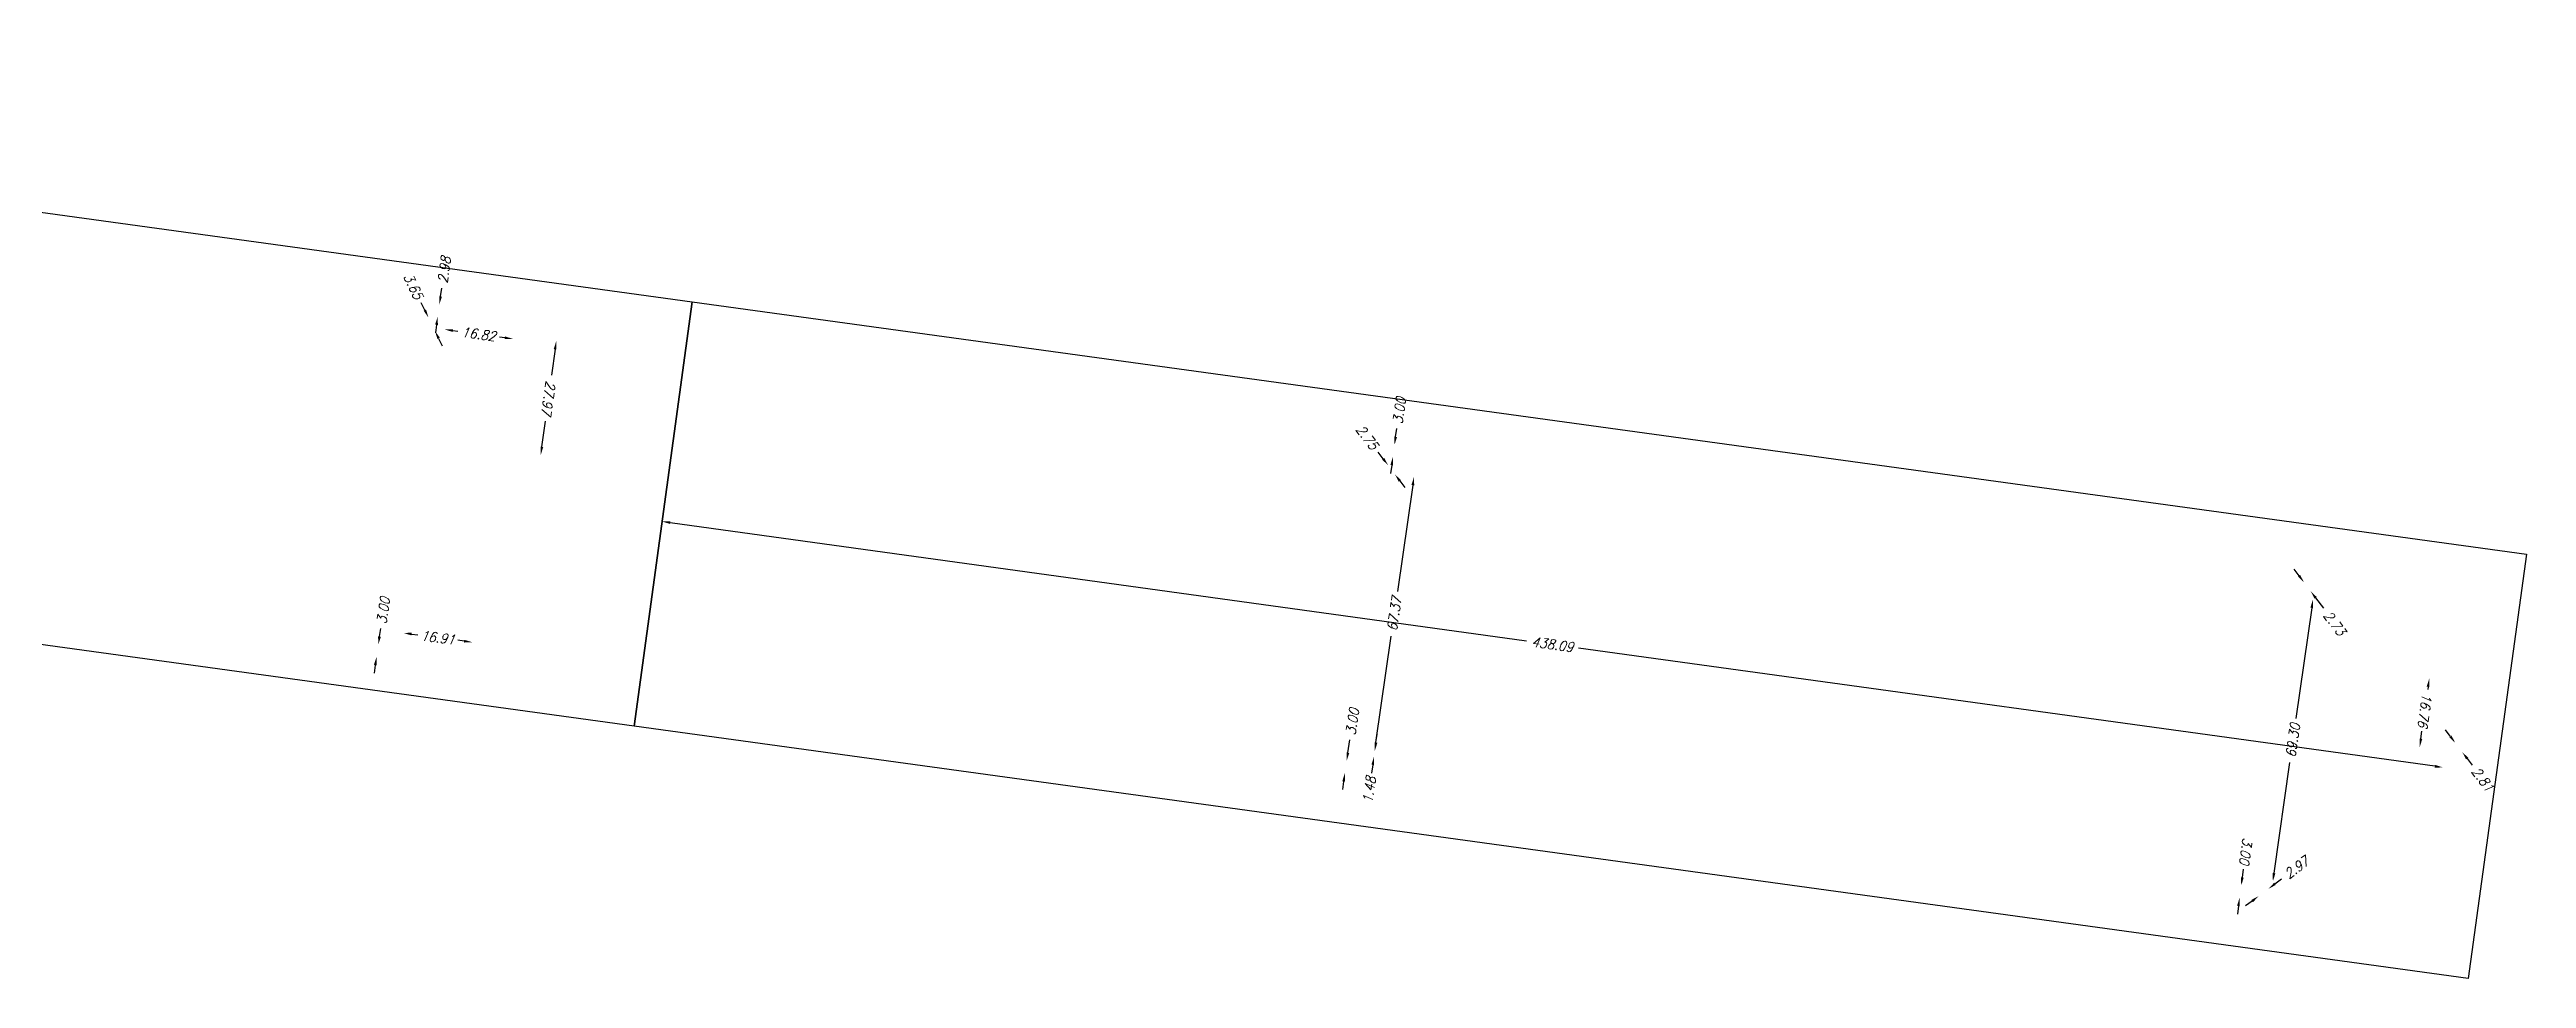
# Model space of a CAD drawing. Header units: feet. Extents: x 2209 to 2699904, y 6315 to 264949.
# Drawn here: x 2699301 to 2699904, y 264375 to 264602 of the extents above; entities that cross this region are included whole.
import ezdxf

# ---------------------------------------------------------------- set-up
doc = ezdxf.new("R2010")
doc.units = ezdxf.units.FT
doc.header["$MEASUREMENT"] = 0
doc.layers.add('WM-DESIGN-LF-CALCS', color=6, linetype='Continuous', plot=False)
doc.styles.add('Standard_0.9_Slanted', font='romans.shx', dxfattribs={"width": 0.9, "oblique": 15})
doc.dimstyles.new('DIM_0.12', dxfattribs={"dimtxt": 0.12, "dimasz": 0.1, "dimexe": 0.02, "dimexo": 0.02, "dimgap": 0.05, "dimtad": 0, "dimdec": 0, "dimlfac": 12, "dimzin": 1, "dimdsep": 46, "dimlunit": 4, "dimtxsty": 'Standard_0.9_Slanted', "dimcen": 0.03, "dimse1": 1, "dimse2": 1, "dimaunit": 1, "dimadec": 3, "dimazin": 0, "dimtfac": 1, "dimtdec": 0, "dimtofl": 0, "dimtmove": 0, "dimatfit": 0, "dimfxl": 1, "dimtolj": 1, "dimtzin": 0, "dimlwd": -1, "dimarcsym": 0})

# ---------------------------------------------------------------- blocks, each defined once
blk = doc.blocks.new('*D195')
at = {"layer": 'Defpoints', "color": 0, "transparency": 16777216}
for p in [(2699450.4, 264490.73, 125.19), (2699883.81, 264426.7), (2699884.38, 264430.84, 115.72)]:
    blk.add_point(p, dxfattribs=at)
at = {"layer": 'WM-DESIGN-LF-CALCS', "color": 0, "transparency": 16777216}
for p, q in [((2699451.81, 264486.31), (2699660.46, 264457.52)), ((2699881.83, 264426.97), (2699673.17, 264455.77))]:
    blk.add_line(p, q, dxfattribs=at)
for points in [[(2699451.86, 264486.64), (2699451.77, 264485.98), (2699449.83, 264486.59)], [(2699881.87, 264427.3), (2699881.78, 264426.64), (2699883.81, 264426.7)]]:
    blk.add_solid(points, dxfattribs=at)
at = {"layer": 'WM-DESIGN-LF-CALCS', "color": 0, "transparency": 16777216, "insert": (2699666.82, 264456.64), "char_height": 2.4, "attachment_point": 5, "rotation": 352.14296, "style": 'Standard_0.9_Slanted'}
blk.add_mtext('\\A1;438.09', dxfattribs=at)
blk = doc.blocks.new('*D197')
at = {"layer": 'Defpoints', "color": 0, "transparency": 16777216}
for p in [(2699886.79, 264432.67), (2699884.38, 264430.84), (2699886.07, 264428.61, -115.72)]:
    blk.add_point(p, dxfattribs=at)
at = {"layer": 'WM-DESIGN-LF-CALCS', "color": 0, "transparency": 16777216}
for p, q in [((2699885.58, 264434.27), (2699884.37, 264435.86)), ((2699889.69, 264428.84), (2699890.9, 264427.24))]:
    blk.add_line(p, q, dxfattribs=at)
for points in [[(2699885.85, 264434.47), (2699885.32, 264434.06), (2699886.79, 264432.67)], [(2699889.96, 264429.04), (2699889.43, 264428.64), (2699888.49, 264430.43)]]:
    blk.add_solid(points, dxfattribs=at)
at = {"layer": 'WM-DESIGN-LF-CALCS', "color": 0, "transparency": 16777216, "insert": (2699893.5, 264423.81), "char_height": 2.4, "attachment_point": 5, "rotation": 307.14844, "style": 'Standard_0.9_Slanted'}
blk.add_mtext('\\A1;2.81', dxfattribs=at)
blk = doc.blocks.new('*D198')
at = {"layer": 'Defpoints', "color": 0, "transparency": 16777216}
for p in [(2699834.63, 264397.92), (2699837.22, 264397.56), (2699836.82, 264394.59)]:
    blk.add_point(p, dxfattribs=at)
at = {"layer": 'WM-DESIGN-LF-CALCS', "color": 0, "transparency": 16777216}
for p, q in [((2699834.9, 264399.9), (2699835.17, 264401.88)), ((2699833.95, 264392.96), (2699833.68, 264390.98))]:
    blk.add_line(p, q, dxfattribs=at)
for points in [[(2699835.23, 264399.85), (2699834.57, 264399.94), (2699834.63, 264397.92)], [(2699834.28, 264392.92), (2699833.62, 264393.01), (2699834.22, 264394.95)]]:
    blk.add_solid(points, dxfattribs=at)
at = {"layer": 'WM-DESIGN-LF-CALCS', "color": 0, "transparency": 16777216, "insert": (2699835.77, 264406.28), "char_height": 2.4, "attachment_point": 5, "rotation": 262.2202, "style": 'Standard_0.9_Slanted'}
blk.add_mtext('\\A1;3.00', dxfattribs=at)
blk = doc.blocks.new('*D199')
at = {"layer": 'Defpoints', "color": 0, "transparency": 16777216}
for p in [(2699837.22, 264397.56), (2699839.59, 264399.34), (2699841.25, 264397.13, 0)]:
    blk.add_point(p, dxfattribs=at)
at = {"layer": 'WM-DESIGN-LF-CALCS', "color": 0, "transparency": 16777216}
for p, q in [((2699842.85, 264398.33, 0), (2699844.45, 264399.53, 0)), ((2699837.28, 264394.15, 0), (2699835.68, 264392.95, 0))]:
    blk.add_line(p, q, dxfattribs=at)
for points in [[(2699842.65, 264398.6, 0), (2699843.05, 264398.07, 0), (2699841.25, 264397.13, 0)], [(2699837.08, 264394.42, 0), (2699837.48, 264393.88, 0), (2699838.88, 264395.35, 0)]]:
    blk.add_solid(points, dxfattribs=at)
at = {"layer": 'WM-DESIGN-LF-CALCS', "color": 0, "transparency": 16777216, "insert": (2699848.14, 264402.3, 0), "char_height": 2.4, "attachment_point": 5, "rotation": 36.89192, "style": 'Standard_0.9_Slanted'}
blk.add_mtext('\\A1;2.97', dxfattribs=at)
blk = doc.blocks.new('*D200')
at = {"layer": 'Defpoints', "color": 0, "transparency": 16777216}
for p in [(2699849.35, 264467.95), (2699852.1, 264467.56), (2699839.59, 264399.34, 0)]:
    blk.add_point(p, dxfattribs=at)
at = {"layer": 'WM-DESIGN-LF-CALCS', "color": 0, "transparency": 16777216}
for p, q in [((2699851.82, 264465.58), (2699847.97, 264438.58)), ((2699842.62, 264400.93), (2699846.46, 264427.93))]:
    blk.add_line(p, q, dxfattribs=at)
for points in [[(2699851.49, 264465.63), (2699852.15, 264465.53), (2699852.1, 264467.56)], [(2699842.29, 264400.98), (2699842.95, 264400.89), (2699842.34, 264398.95)]]:
    blk.add_solid(points, dxfattribs=at)
at = {"layer": 'WM-DESIGN-LF-CALCS', "color": 0, "transparency": 16777216, "insert": (2699847.22, 264433.26), "char_height": 2.4, "attachment_point": 5, "rotation": 81.90242, "style": 'Standard_0.9_Slanted'}
blk.add_mtext('\\A1;69.30', dxfattribs=at)
blk = doc.blocks.new('*D201')
at = {"layer": 'Defpoints', "color": 0, "transparency": 16777216}
for p in [(2699847.72, 264470.13, -115.72), (2699849.92, 264471.78), (2699849.35, 264467.95)]:
    blk.add_point(p, dxfattribs=at)
at = {"layer": 'WM-DESIGN-LF-CALCS', "color": 0, "transparency": 16777216}
for p, q in [((2699848.72, 264473.38), (2699847.52, 264474.98)), ((2699852.76, 264468), (2699854.66, 264465.46))]:
    blk.add_line(p, q, dxfattribs=at)
for points in [[(2699848.98, 264473.58), (2699848.45, 264473.18), (2699849.92, 264471.78)], [(2699853.02, 264468.2), (2699852.49, 264467.8), (2699851.55, 264469.6)]]:
    blk.add_solid(points, dxfattribs=at)
at = {"layer": 'WM-DESIGN-LF-CALCS', "color": 0, "transparency": 16777216, "insert": (2699857.4, 264461.81), "char_height": 2.4, "attachment_point": 5, "rotation": 306.89192, "style": 'Standard_0.9_Slanted'}
blk.add_mtext('\\A1;2.73', dxfattribs=at)
blk = doc.blocks.new('*D203')
at = {"layer": 'Defpoints', "color": 0, "transparency": 16777216}
for p in [(2699883.19, 264447.93), (2699878.15, 264431.7), (2699880.91, 264431.32)]:
    blk.add_point(p, dxfattribs=at)
at = {"layer": 'WM-DESIGN-LF-CALCS', "color": 0, "transparency": 16777216}
for p, q in [((2699880.15, 264446.32), (2699880.07, 264445.68)), ((2699878.42, 264433.68), (2699878.67, 264435.51))]:
    blk.add_line(p, q, dxfattribs=at)
for points in [[(2699880.48, 264446.28), (2699879.82, 264446.37), (2699880.43, 264448.31)], [(2699878.75, 264433.64), (2699878.09, 264433.73), (2699878.15, 264431.7)]]:
    blk.add_solid(points, dxfattribs=at)
at = {"layer": 'WM-DESIGN-LF-CALCS', "color": 0, "transparency": 16777216, "insert": (2699879.37, 264440.59), "char_height": 2.4, "attachment_point": 5, "rotation": 262.20352, "style": 'Standard_0.9_Slanted'}
blk.add_mtext('\\A1;16.76', dxfattribs=at)
blk = doc.blocks.new('*D204')
at = {"layer": 'Defpoints', "color": 0, "transparency": 16777216}
for p in [(2699620.73, 264429.65, -115.72), (2699620.94, 264431.11, -115.72), (2699623.29, 264429.29)]:
    blk.add_point(p, dxfattribs=at)
at = {"layer": 'WM-DESIGN-LF-CALCS', "color": 0, "transparency": 16777216}
for p, q in [((2699623.79, 264432.73), (2699624.07, 264434.71)), ((2699623.01, 264427.31), (2699622.73, 264425.33))]:
    blk.add_line(p, q, dxfattribs=at)
for points in [[(2699623.46, 264432.77), (2699624.12, 264432.68), (2699623.5, 264430.75)], [(2699622.68, 264427.35), (2699623.34, 264427.26), (2699623.29, 264429.29)]]:
    blk.add_solid(points, dxfattribs=at)
at = {"layer": 'WM-DESIGN-LF-CALCS', "color": 0, "transparency": 16777216, "insert": (2699622.14, 264421.26), "char_height": 2.4, "attachment_point": 5, "rotation": 81.82299, "style": 'Standard_0.9_Slanted'}
blk.add_mtext('\\A1;1.48', dxfattribs=at)
blk = doc.blocks.new('*D206')
at = {"layer": 'Defpoints', "color": 0, "transparency": 16777216}
for p in [(2699618.5, 264427.98, -115.72), (2699616.2, 264425.28), (2699618.06, 264425.01)]:
    blk.add_point(p, dxfattribs=at)
at = {"layer": 'WM-DESIGN-LF-CALCS', "color": 0, "transparency": 16777216}
for p, q in [((2699616.93, 264430.23), (2699617.4, 264433.43)), ((2699615.91, 264423.3), (2699615.62, 264421.33))]:
    blk.add_line(p, q, dxfattribs=at)
for points in [[(2699616.6, 264430.28), (2699617.26, 264430.18), (2699616.64, 264428.25)], [(2699615.58, 264423.35), (2699616.24, 264423.26), (2699616.2, 264425.28)]]:
    blk.add_solid(points, dxfattribs=at)
at = {"layer": 'WM-DESIGN-LF-CALCS', "color": 0, "transparency": 16777216, "insert": (2699618.04, 264437.83), "char_height": 2.4, "attachment_point": 5, "rotation": 81.65919, "style": 'Standard_0.9_Slanted'}
blk.add_mtext('\\A1;3.00', dxfattribs=at)
blk = doc.blocks.new('*D207')
at = {"layer": 'Defpoints', "color": 0, "transparency": 16777216}
for p in [(2699630.52, 264497.8, -115.72), (2699633.05, 264497.44), (2699620.94, 264431.11, -115.72)]:
    blk.add_point(p, dxfattribs=at)
at = {"layer": 'WM-DESIGN-LF-CALCS', "color": 0, "transparency": 16777216}
for p, q in [((2699632.77, 264495.46), (2699629.04, 264469.53)), ((2699623.76, 264432.73), (2699627.48, 264458.66))]:
    blk.add_line(p, q, dxfattribs=at)
for points in [[(2699632.44, 264495.51), (2699633.1, 264495.41), (2699633.05, 264497.44)], [(2699623.43, 264432.78), (2699624.09, 264432.68), (2699623.47, 264430.75)]]:
    blk.add_solid(points, dxfattribs=at)
at = {"layer": 'WM-DESIGN-LF-CALCS', "color": 0, "transparency": 16777216, "insert": (2699628.26, 264464.09), "char_height": 2.4, "attachment_point": 5, "rotation": 81.82299, "style": 'Standard_0.9_Slanted'}
blk.add_mtext('\\A1;67.37', dxfattribs=at)
blk = doc.blocks.new('*D209')
at = {"layer": 'Defpoints', "color": 0, "transparency": 16777216}
for p in [(2699626.74, 264500.27), (2699629.17, 264502.09), (2699630.82, 264499.89)]:
    blk.add_point(p, dxfattribs=at)
at = {"layer": 'WM-DESIGN-LF-CALCS', "color": 0, "transparency": 16777216}
for p, q in [((2699625.54, 264501.87), (2699624.34, 264503.47)), ((2699629.6, 264496.47), (2699630.8, 264494.87))]:
    blk.add_line(p, q, dxfattribs=at)
for points in [[(2699625.81, 264502.07), (2699625.28, 264501.67), (2699626.74, 264500.27)], [(2699629.86, 264496.67), (2699629.33, 264496.27), (2699628.39, 264498.07)]]:
    blk.add_solid(points, dxfattribs=at)
at = {"layer": 'WM-DESIGN-LF-CALCS', "color": 0, "transparency": 16777216, "insert": (2699621.63, 264507.07), "char_height": 2.4, "attachment_point": 5, "rotation": 306.89192, "style": 'Standard_0.9_Slanted'}
blk.add_mtext('\\A1;2.75', dxfattribs=at)
blk = doc.blocks.new('*D210')
at = {"layer": 'Defpoints', "color": 0, "transparency": 16777216}
for p in [(2699628.31, 264505.24), (2699629.58, 264505.06), (2699629.17, 264502.09)]:
    blk.add_point(p, dxfattribs=at)
at = {"layer": 'WM-DESIGN-LF-CALCS', "color": 0, "transparency": 16777216}
for p, q in [((2699628.58, 264507.22), (2699628.85, 264509.2)), ((2699627.62, 264500.28), (2699627.35, 264498.3))]:
    blk.add_line(p, q, dxfattribs=at)
for points in [[(2699628.25, 264507.26), (2699628.91, 264507.17), (2699628.31, 264505.24)], [(2699627.29, 264500.33), (2699627.95, 264500.24), (2699627.9, 264502.27)]]:
    blk.add_solid(points, dxfattribs=at)
at = {"layer": 'WM-DESIGN-LF-CALCS', "color": 0, "transparency": 16777216, "insert": (2699629.46, 264513.6), "char_height": 2.4, "attachment_point": 5, "rotation": 82.1499, "style": 'Standard_0.9_Slanted'}
blk.add_mtext('\\A1;3.00', dxfattribs=at)
blk = doc.blocks.new('*D212')
at = {"layer": 'Defpoints', "color": 0, "transparency": 16777216}
for p in [(2699387.07, 264461.29), (2699403.57, 264457.18), (2699403.82, 264459.03)]:
    blk.add_point(p, dxfattribs=at)
at = {"layer": 'WM-DESIGN-LF-CALCS', "color": 0, "transparency": 16777216}
for p, q in [((2699388.8, 264459.17), (2699390.32, 264458.97)), ((2699401.59, 264457.44), (2699400.07, 264457.65))]:
    blk.add_line(p, q, dxfattribs=at)
for points in [[(2699388.84, 264459.5), (2699388.75, 264458.84), (2699386.82, 264459.44)], [(2699401.63, 264457.77), (2699401.54, 264457.11), (2699403.57, 264457.18)]]:
    blk.add_solid(points, dxfattribs=at)
at = {"layer": 'WM-DESIGN-LF-CALCS', "color": 0, "transparency": 16777216, "insert": (2699395.19, 264458.31), "char_height": 2.4, "attachment_point": 5, "rotation": 352.29338, "style": 'Standard_0.9_Slanted'}
blk.add_mtext('\\A1;16.91', dxfattribs=at)
blk = doc.blocks.new('*D213')
at = {"layer": 'Defpoints', "color": 0, "transparency": 16777216}
for p in [(2699380.66, 264456.56), (2699383.78, 264453.07), (2699384.22, 264456.04)]:
    blk.add_point(p, dxfattribs=at)
at = {"layer": 'WM-DESIGN-LF-CALCS', "color": 0, "transparency": 16777216}
for p, q in [((2699380.96, 264458.54), (2699381.25, 264460.52)), ((2699379.94, 264451.62), (2699379.64, 264449.64))]:
    blk.add_line(p, q, dxfattribs=at)
for points in [[(2699380.63, 264458.59), (2699381.29, 264458.49), (2699380.66, 264456.56)], [(2699379.61, 264451.67), (2699380.27, 264451.57), (2699380.23, 264453.6)]]:
    blk.add_solid(points, dxfattribs=at)
at = {"layer": 'WM-DESIGN-LF-CALCS', "color": 0, "transparency": 16777216, "insert": (2699381.89, 264464.91), "char_height": 2.4, "attachment_point": 5, "rotation": 81.62505, "style": 'Standard_0.9_Slanted'}
blk.add_mtext('\\A1;3.00', dxfattribs=at)
blk = doc.blocks.new('*D217')
at = {"layer": 'Defpoints', "color": 0, "transparency": 16777216}
for p in [(2699396.93, 264534.16), (2699424.02, 264530.49), (2699393.18, 264506.45)]:
    blk.add_point(p, dxfattribs=at)
at = {"layer": 'WM-DESIGN-LF-CALCS', "color": 0, "transparency": 16777216}
for p, q in [((2699423.75, 264528.51), (2699422.9, 264522.23)), ((2699420.53, 264504.76), (2699421.38, 264511.05))]:
    blk.add_line(p, q, dxfattribs=at)
for points in [[(2699424.08, 264528.47), (2699423.42, 264528.56), (2699424.02, 264530.49)], [(2699420.86, 264504.72), (2699420.2, 264504.81), (2699420.26, 264502.78)]]:
    blk.add_solid(points, dxfattribs=at)
at = {"layer": 'WM-DESIGN-LF-CALCS', "color": 0, "transparency": 16777216, "insert": (2699422.14, 264516.64), "char_height": 2.4, "attachment_point": 5, "rotation": 262.29083, "style": 'Standard_0.9_Slanted'}
blk.add_mtext('\\A1;27.97', dxfattribs=at)
blk = doc.blocks.new('*D218')
at = {"layer": 'Defpoints', "color": 0, "transparency": 16777216}
for p in [(2699392.89, 264536.25), (2699395.33, 264537.44), (2699396.93, 264534.16)]:
    blk.add_point(p, dxfattribs=at)
at = {"layer": 'WM-DESIGN-LF-CALCS', "color": 0, "transparency": 16777216}
for p, q in [((2699392.02, 264538.05), (2699391.14, 264539.85)), ((2699395.37, 264531.17), (2699396.25, 264529.38))]:
    blk.add_line(p, q, dxfattribs=at)
for points in [[(2699392.31, 264538.2), (2699391.72, 264537.91), (2699392.89, 264536.25)], [(2699395.67, 264531.32), (2699395.07, 264531.03), (2699394.49, 264532.97)]]:
    blk.add_solid(points, dxfattribs=at)
at = {"layer": 'WM-DESIGN-LF-CALCS', "color": 0, "transparency": 16777216, "insert": (2699389.19, 264543.85), "char_height": 2.4, "attachment_point": 5, "rotation": 295.99967, "style": 'Standard_0.9_Slanted'}
blk.add_mtext('\\A1;3.65', dxfattribs=at)
blk = doc.blocks.new('*D219')
at = {"layer": 'Defpoints', "color": 0, "transparency": 16777216}
for p in [(2699395.19, 264536.47), (2699395.56, 264539.43), (2699395.61, 264539.42)]:
    blk.add_point(p, dxfattribs=at)
at = {"layer": 'WM-DESIGN-LF-CALCS', "color": 0, "transparency": 16777216}
for p, q in [((2699395.84, 264541.41), (2699396.12, 264543.39)), ((2699394.86, 264534.5), (2699394.58, 264532.52))]:
    blk.add_line(p, q, dxfattribs=at)
for points in [[(2699395.51, 264541.45), (2699396.17, 264541.36), (2699395.56, 264539.43)], [(2699394.53, 264534.55), (2699395.19, 264534.45), (2699395.14, 264536.48)]]:
    blk.add_solid(points, dxfattribs=at)
at = {"layer": 'WM-DESIGN-LF-CALCS', "color": 0, "transparency": 16777216, "insert": (2699396.75, 264547.86), "char_height": 2.4, "attachment_point": 5, "rotation": 81.95708, "style": 'Standard_0.9_Slanted'}
blk.add_mtext('\\A1;2.98', dxfattribs=at)
blk = doc.blocks.new('*D220')
at = {"layer": 'Defpoints', "color": 0, "transparency": 16777216}
for p in [(2699396.46, 264530.69), (2699396.83, 264533.36), (2699413.12, 264528.38)]:
    blk.add_point(p, dxfattribs=at)
at = {"layer": 'WM-DESIGN-LF-CALCS', "color": 0, "transparency": 16777216}
for p, q in [((2699398.82, 264533.08), (2699400.09, 264532.91)), ((2699411.51, 264531.32), (2699410.23, 264531.5))]:
    blk.add_line(p, q, dxfattribs=at)
for points in [[(2699398.86, 264533.41), (2699398.77, 264532.75), (2699396.83, 264533.36)], [(2699411.56, 264531.65), (2699411.47, 264530.99), (2699413.49, 264531.05)]]:
    blk.add_solid(points, dxfattribs=at)
at = {"layer": 'WM-DESIGN-LF-CALCS', "color": 0, "transparency": 16777216, "insert": (2699405.16, 264532.2), "char_height": 2.4, "attachment_point": 5, "rotation": 352.09275, "style": 'Standard_0.9_Slanted'}
blk.add_mtext('\\A1;16.82', dxfattribs=at)

msp = doc.modelspace()

# ---------------------------------------------------------------- linework, layer by layer
at = {"layer": 'Defpoints', "extrusion": (0.000136657, -1.8764e-05, 1), "elevation": 489.12}
for points in [[(2698996.02, 264498.229), (2699010.222, 264601.517), (2699457.142, 264540.062), (2699442.939, 264436.774), (2698996.02, 264498.229)], [(2699442.939, 264436.774), (2699457.142, 264540.062), (2699904.092, 264478.604), (2699889.859, 264375.32)]]:
    msp.add_lwpolyline(points, close=True, dxfattribs=at)

# ---------------------------------------------------------------- dimensions: what is measured, and where the dimension line sits
at = {"layer": 'WM-DESIGN-LF-CALCS'}
for p1, p2, distance, picture, middle in [((2699396.93, 264534.161), (2699395.329, 264537.443), 2.712, '*D218', (2699389.188, 264543.848)), ((2699395.19, 264536.473), (2699395.607, 264539.42), 0.05, '*D219', (2699396.749, 264547.859)), ((2699393.178, 264506.446), (2699396.93, 264534.161), -27.333, '*D217', (2699422.14, 264516.637)), ((2699413.122, 264528.378), (2699396.464, 264530.692), -2.693, '*D220', (2699405.164, 264532.203)), ((2699629.169, 264502.09), (2699629.579, 264505.062), 1.284, '*D210', (2699629.46, 264513.597)), ((2699630.821, 264499.888), (2699629.169, 264502.09), 3.034, '*D209', (2699621.634, 264507.075)), ((2699620.94, 264431.115, -115.716), (2699630.522, 264497.801, -115.716), -2.557, '*D207', (2699628.262, 264464.094)), ((2699450.402, 264490.732, 125.185), (2699884.379, 264430.844, 115.716), -4.185, '*D195', (2699666.819, 264456.642)), ((2699383.784, 264453.072), (2699384.221, 264456.04), 3.595, '*D213', (2699381.894, 264464.912)), ((2699839.594, 264399.344, 0), (2699849.355, 264467.949), -2.77, '*D200', (2699847.216, 264433.256)), ((2699387.068, 264461.293), (2699403.821, 264459.026), -1.867, '*D212', (2699395.194, 264458.309)), ((2699620.94, 264431.115, -115.716), (2699620.73, 264429.654, -115.716), 2.591, '*D204', (2699622.142, 264421.264)), ((2699836.816, 264394.591), (2699837.222, 264397.564), 2.618, '*D198', (2699835.77, 264406.28)), ((2699837.222, 264397.564), (2699839.594, 264399.344), -2.767, '*D199', (2699848.143, 264402.302, 0))]:
    dim = msp.add_aligned_dim(p1=p1, p2=p2, distance=distance, dimstyle='DIM_0.12', override={"dimdec": 2, "dimlfac": 1, "dimlunit": 2}, dxfattribs=at)
    dim.commit()
    dim.dimension.update_dxf_attribs({"geometry": picture, "text_midpoint": middle})
for base, p1, p2, angle, picture, middle in [((2699849.918, 264471.78), (2699849.355, 264467.949), (2699847.718, 264470.129, -115.716), 126.891924, '*D201', (2699857.401, 264461.811)), ((2699878.152, 264431.701), (2699883.185, 264447.928), (2699880.912, 264431.324), 262.203517, '*D203', (2699879.369, 264440.591)), ((2699616.203, 264425.283), (2699618.498, 264427.979, -115.716), (2699618.062, 264425.011), 261.659187, '*D206', (2699618.042, 264437.827)), ((2699886.79, 264432.671, 231.432), (2699886.075, 264428.606, 115.716), (2699884.379, 264430.844, 231.432), 127.148442, '*D197', (2699893.501, 264423.814, 231.432))]:
    dim = msp.add_linear_dim(base=base, p1=p1, p2=p2, angle=angle, dimstyle='DIM_0.12', override={"dimdec": 2, "dimlfac": 1, "dimlunit": 2}, dxfattribs=at)
    dim.commit()
    dim.dimension.update_dxf_attribs({"geometry": picture, "text_midpoint": middle, "dimtype": 161})

doc.saveas('drawing.dxf')
